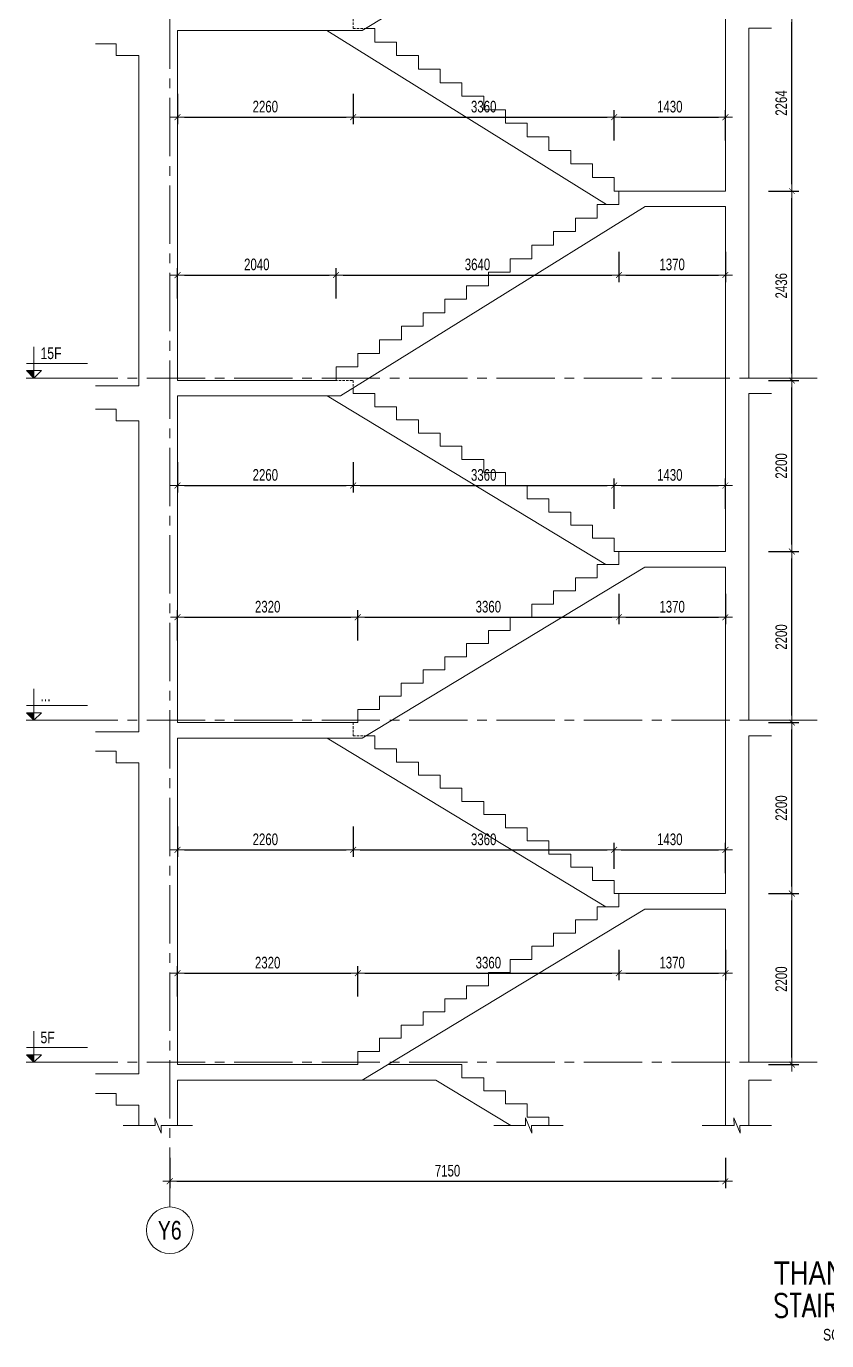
# Model space of a CAD drawing. Header units: millimetres. Extents: x -179076 to 254975, y -18667 to 296191.
# Drawn here: x 10397 to 20697, y 126624 to 143530 of the extents above; entities that cross this region are included whole.
import ezdxf
from ezdxf.enums import TextEntityAlignment as Align

# ---------------------------------------------------------------- set-up
doc = ezdxf.new("R2010")
doc.units = ezdxf.units.MM
doc.linetypes.add('CENTER2', pattern=[1.125, 0.75, -0.125, 0.125, -0.125])
doc.linetypes.add('HIDDEN2', pattern=[4.7625, 3.175, -1.5875])
doc.layers.get('Defpoints').update_dxf_attribs({"color": 151, "lineweight": 9})
for name, color, linetype, lineweight in [('NDC_S_ANNO', 7, 'Continuous', 20), ('NDC_S_AXIS', 5, 'CENTER2', 13), ('NDC_S_CONTINUOUS', 3, 'Continuous', 20), ('NDC_S_DIM', 1, 'Continuous', 15), ('NDC_S_ENG TITLE', 3, 'Continuous', 20), ('NDC_S_HIDDEN', 8, 'HIDDEN2', 13), ('NDC_S_SLAB', 2, 'Continuous', 20), ('NDC_S_SYMBOL', 1, 'Continuous', 15), ('NDC_S_TEXT SYMBOL', 7, 'Continuous', 20), ('NDC_S_VN TEXT', 7, 'Continuous', 20), ('NDC_S_VN TITLE', 6, 'Continuous', 35)]:
    doc.layers.add(name, color=color, linetype=linetype, lineweight=lineweight)
doc.styles.add('NDC_ANNO', font='', dxfattribs={"width": 0.8})
doc.styles.add('NDC_DIM', font='', dxfattribs={"width": 0.75})
doc.styles.add('NDC_EN TXT', font='romans.shx', dxfattribs={"width": 0.8})
doc.styles.add('NDC_VIE TXT', font='arial.ttf', dxfattribs={"width": 0.8})
doc.styles.get('NDC_ANNO').set_extended_font_data('Dotum')
doc.styles.get('NDC_DIM').set_extended_font_data('Dotum')
doc.dimstyles.new('NDC_dim_60', dxfattribs={"dimscale": 60, "dimtxt": 2.5, "dimasz": 1.5, "dimexe": 1.5, "dimexo": 2.5, "dimgap": 1, "dimtad": 1, "dimdec": 0, "dimzin": 0, "dimdsep": 46, "dimtxsty": 'NDC_DIM', "dimblk": 'DIMMARK', "dimcen": 0.09, "dimdle": 1.2, "dimclrd": 1, "dimclre": 1, "dimclrt": 3, "dimadec": 0, "dimazin": 0, "dimtfac": 1, "dimtdec": 0, "dimtix": 1, "dimtofl": 0, "dimtmove": 0, "dimatfit": 3, "dimfxl": 5, "dimfxlon": 1, "dimtolj": 1, "dimtzin": 0, "dimarcsym": 0})

# ---------------------------------------------------------------- blocks, each defined once
blk = doc.blocks.new('kata_block_CT')
at = {"layer": 'NDC_S_ANNO'}
blk.add_hatch(color=3, dxfattribs=at).paths.add_polyline_path([(0, 1.6), (-1.61, 1.6), (0, 0)])
at = {"layer": 'NDC_S_ANNO', "ltscale": 50}
h = blk.add_hatch(dxfattribs=at)
h.set_pattern_fill('ANSI31', color=256, scale=1.406, style=0)
h.paths.add_polyline_path([(0, 1.6), (0, 0), (1.61, 1.6)])
for p, q in [((-1.59, 3.14), (11.47, 3.14)), ((11.56, 0), (-1.64, 0))]:
    blk.add_line(p, q, dxfattribs=at)
for points in [[(0, 6.69), (0, 0)], [(0, 0), (-1.61, 1.6), (0, 1.6)], [(0, 0), (1.61, 1.6), (0, 1.6)]]:
    blk.add_lwpolyline(points, dxfattribs=at)
at = {"layer": 'NDC_S_ANNO', "color": 8, "ltscale": 50}
blk.add_lwpolyline([(0, 0), (-1.61, 1.6), (0, 1.6)], dxfattribs=at)
at = {"layer": 'NDC_S_TEXT SYMBOL', "color": 3, "style": 'NDC_ANNO', "width": 0.8}
blk.add_attdef('CT', (1.41, 4.07), '', height=2.5, dxfattribs=at)
blk = doc.blocks.new('DIMMARK')
at = {"layer": 'NDC_S_DIM', "color": 1}
blk.add_line((-1.5, 0), (1, 0), dxfattribs=at)
at = {"layer": 'NDC_S_DIM', "color": 2, "const_width": 0.1}
blk.add_lwpolyline([(-0.42, -0.42), (0.42, 0.42)], dxfattribs=at)
blk = doc.blocks.new('*D2613')
at = {"layer": 'Defpoints', "color": 0, "transparency": 16777216}
for p in [(14663, 131351), (12343, 130175), (14663, 130175)]:
    blk.add_point(p, dxfattribs=at)
at = {"layer": 'NDC_S_DIM', "color": 1, "lineweight": -2, "transparency": 16777216}
for p, q in [((12343, 131051), (12343, 131441)), ((14663, 131051), (14663, 131441)), ((12433, 131351), (14573, 131351))]:
    blk.add_line(p, q, dxfattribs=at)
at = {"layer": 'NDC_S_DIM', "color": 1, "lineweight": -2, "transparency": 16777216, "xscale": 90, "yscale": 90, "zscale": 90, "rotation": 180}
blk.add_blockref('DIMMARK', (12343, 131351), dxfattribs=at)
at = {"layer": 'NDC_S_DIM', "color": 1, "lineweight": -2, "transparency": 16777216, "xscale": 90, "yscale": 90, "zscale": 90}
blk.add_blockref('DIMMARK', (14663, 131351), dxfattribs=at)
at = {"layer": 'NDC_S_DIM', "color": 3, "transparency": 16777216, "insert": (13503, 131486), "char_height": 150, "attachment_point": 5, "style": 'NDC_DIM'}
blk.add_mtext('\\A1;2320', dxfattribs=at)
blk = doc.blocks.new('*D2614')
at = {"layer": 'Defpoints', "color": 0, "transparency": 16777216}
for p in [(18023, 132375), (18023, 131351), (14663, 130175)]:
    blk.add_point(p, dxfattribs=at)
at = {"layer": 'NDC_S_DIM', "color": 1, "lineweight": -2, "transparency": 16777216}
for p, q in [((18023, 131651), (18023, 131261)), ((14663, 131051), (14663, 131441)), ((14753, 131351), (17933, 131351))]:
    blk.add_line(p, q, dxfattribs=at)
at = {"layer": 'NDC_S_DIM', "color": 1, "lineweight": -2, "transparency": 16777216, "xscale": 90, "yscale": 90, "zscale": 90, "rotation": 180}
blk.add_blockref('DIMMARK', (14663, 131351), dxfattribs=at)
at = {"layer": 'NDC_S_DIM', "color": 1, "lineweight": -2, "transparency": 16777216, "xscale": 90, "yscale": 90, "zscale": 90}
blk.add_blockref('DIMMARK', (18023, 131351), dxfattribs=at)
at = {"layer": 'NDC_S_DIM', "color": 3, "transparency": 16777216, "insert": (16343, 131486), "char_height": 150, "attachment_point": 5, "style": 'NDC_DIM'}
blk.add_mtext('\\A1;3360', dxfattribs=at)
blk = doc.blocks.new('*D2615')
at = {"layer": 'Defpoints', "color": 0, "transparency": 16777216}
for p in [(18023, 132375), (19393, 132175), (19393, 131351)]:
    blk.add_point(p, dxfattribs=at)
at = {"layer": 'NDC_S_DIM', "color": 1, "lineweight": -2, "transparency": 16777216}
for p, q in [((18023, 131651), (18023, 131261)), ((19393, 131651), (19393, 131261)), ((18113, 131351), (19303, 131351))]:
    blk.add_line(p, q, dxfattribs=at)
at = {"layer": 'NDC_S_DIM', "color": 1, "lineweight": -2, "transparency": 16777216, "xscale": 90, "yscale": 90, "zscale": 90, "rotation": 180}
blk.add_blockref('DIMMARK', (18023, 131351), dxfattribs=at)
at = {"layer": 'NDC_S_DIM', "color": 1, "lineweight": -2, "transparency": 16777216, "xscale": 90, "yscale": 90, "zscale": 90}
blk.add_blockref('DIMMARK', (19393, 131351), dxfattribs=at)
at = {"layer": 'NDC_S_DIM', "color": 3, "transparency": 16777216, "insert": (18708, 131486), "char_height": 150, "attachment_point": 5, "style": 'NDC_DIM'}
blk.add_mtext('\\A1;1370', dxfattribs=at)
blk = doc.blocks.new('*D2616')
at = {"layer": 'Defpoints', "color": 0, "transparency": 16777216}
for p in [(14603, 134575), (12343, 134375), (14603, 132937)]:
    blk.add_point(p, dxfattribs=at)
at = {"layer": 'NDC_S_DIM', "color": 1, "lineweight": -2, "transparency": 16777216}
for p, q in [((12343, 133237), (12343, 132847)), ((14603, 133237), (14603, 132847)), ((12433, 132937), (14513, 132937))]:
    blk.add_line(p, q, dxfattribs=at)
at = {"layer": 'NDC_S_DIM', "color": 1, "lineweight": -2, "transparency": 16777216, "xscale": 90, "yscale": 90, "zscale": 90, "rotation": 180}
blk.add_blockref('DIMMARK', (12343, 132937), dxfattribs=at)
at = {"layer": 'NDC_S_DIM', "color": 1, "lineweight": -2, "transparency": 16777216, "xscale": 90, "yscale": 90, "zscale": 90}
blk.add_blockref('DIMMARK', (14603, 132937), dxfattribs=at)
at = {"layer": 'NDC_S_DIM', "color": 3, "transparency": 16777216, "insert": (13473, 133072), "char_height": 150, "attachment_point": 5, "style": 'NDC_DIM'}
blk.add_mtext('\\A1;2260', dxfattribs=at)
blk = doc.blocks.new('*D2617')
at = {"layer": 'Defpoints', "color": 0, "transparency": 16777216}
for p in [(14603, 134575), (17963, 132937), (17963, 132544)]:
    blk.add_point(p, dxfattribs=at)
at = {"layer": 'NDC_S_DIM', "color": 1, "lineweight": -2, "transparency": 16777216}
for p, q in [((14603, 133237), (14603, 132847)), ((14693, 132937), (17873, 132937)), ((17963, 132694), (17963, 133027))]:
    blk.add_line(p, q, dxfattribs=at)
at = {"layer": 'NDC_S_DIM', "color": 1, "lineweight": -2, "transparency": 16777216, "xscale": 90, "yscale": 90, "zscale": 90, "rotation": 180}
blk.add_blockref('DIMMARK', (14603, 132937), dxfattribs=at)
at = {"layer": 'NDC_S_DIM', "color": 1, "lineweight": -2, "transparency": 16777216, "xscale": 90, "yscale": 90, "zscale": 90}
blk.add_blockref('DIMMARK', (17963, 132937), dxfattribs=at)
at = {"layer": 'NDC_S_DIM', "color": 3, "transparency": 16777216, "insert": (16283, 133072), "char_height": 150, "attachment_point": 5, "style": 'NDC_DIM'}
blk.add_mtext('\\A1;3360', dxfattribs=at)
blk = doc.blocks.new('*D2618')
at = {"layer": 'Defpoints', "color": 0, "transparency": 16777216}
for p in [(19393, 132937), (17963, 132544), (19393, 132375)]:
    blk.add_point(p, dxfattribs=at)
at = {"layer": 'NDC_S_DIM', "color": 1, "lineweight": -2, "transparency": 16777216}
for p, q in [((17963, 132694), (17963, 133027)), ((18053, 132937), (19303, 132937)), ((19393, 132637), (19393, 133027))]:
    blk.add_line(p, q, dxfattribs=at)
at = {"layer": 'NDC_S_DIM', "color": 1, "lineweight": -2, "transparency": 16777216, "xscale": 90, "yscale": 90, "zscale": 90, "rotation": 180}
blk.add_blockref('DIMMARK', (17963, 132937), dxfattribs=at)
at = {"layer": 'NDC_S_DIM', "color": 1, "lineweight": -2, "transparency": 16777216, "xscale": 90, "yscale": 90, "zscale": 90}
blk.add_blockref('DIMMARK', (19393, 132937), dxfattribs=at)
at = {"layer": 'NDC_S_DIM', "color": 3, "transparency": 16777216, "insert": (18678, 133072), "char_height": 150, "attachment_point": 5, "style": 'NDC_DIM'}
blk.add_mtext('\\A1;1430', dxfattribs=at)
blk = doc.blocks.new('*D2619')
at = {"layer": 'Defpoints', "color": 0, "transparency": 16777216}
for p in [(14663, 135929), (12343, 134575), (14663, 134575)]:
    blk.add_point(p, dxfattribs=at)
at = {"layer": 'NDC_S_DIM', "color": 1, "lineweight": -2, "transparency": 16777216}
for p, q in [((12343, 135629), (12343, 136019)), ((12433, 135929), (14573, 135929)), ((14663, 135629), (14663, 136019))]:
    blk.add_line(p, q, dxfattribs=at)
at = {"layer": 'NDC_S_DIM', "color": 1, "lineweight": -2, "transparency": 16777216, "xscale": 90, "yscale": 90, "zscale": 90, "rotation": 180}
blk.add_blockref('DIMMARK', (12343, 135929), dxfattribs=at)
at = {"layer": 'NDC_S_DIM', "color": 1, "lineweight": -2, "transparency": 16777216, "xscale": 90, "yscale": 90, "zscale": 90}
blk.add_blockref('DIMMARK', (14663, 135929), dxfattribs=at)
at = {"layer": 'NDC_S_DIM', "color": 3, "transparency": 16777216, "insert": (13503, 136064), "char_height": 150, "attachment_point": 5, "style": 'NDC_DIM'}
blk.add_mtext('\\A1;2320', dxfattribs=at)
blk = doc.blocks.new('*D2602')
at = {"layer": 'Defpoints', "color": 0, "transparency": 16777216}
for p in [(18023, 136775), (18023, 135929), (14663, 134575)]:
    blk.add_point(p, dxfattribs=at)
at = {"layer": 'NDC_S_DIM', "color": 1, "lineweight": -2, "transparency": 16777216}
for p, q in [((18023, 136229), (18023, 135839)), ((14663, 135629), (14663, 136019)), ((14753, 135929), (17933, 135929))]:
    blk.add_line(p, q, dxfattribs=at)
at = {"layer": 'NDC_S_DIM', "color": 1, "lineweight": -2, "transparency": 16777216, "xscale": 90, "yscale": 90, "zscale": 90, "rotation": 180}
blk.add_blockref('DIMMARK', (14663, 135929), dxfattribs=at)
at = {"layer": 'NDC_S_DIM', "color": 1, "lineweight": -2, "transparency": 16777216, "xscale": 90, "yscale": 90, "zscale": 90}
blk.add_blockref('DIMMARK', (18023, 135929), dxfattribs=at)
at = {"layer": 'NDC_S_DIM', "color": 3, "transparency": 16777216, "insert": (16343, 136064), "char_height": 150, "attachment_point": 5, "style": 'NDC_DIM'}
blk.add_mtext('\\A1;3360', dxfattribs=at)
blk = doc.blocks.new('*D2603')
at = {"layer": 'Defpoints', "color": 0, "transparency": 16777216}
for p in [(18023, 136775), (19393, 136575), (19393, 135929)]:
    blk.add_point(p, dxfattribs=at)
at = {"layer": 'NDC_S_DIM', "color": 1, "lineweight": -2, "transparency": 16777216}
for p, q in [((18023, 136229), (18023, 135839)), ((19393, 136229), (19393, 135839)), ((18113, 135929), (19303, 135929))]:
    blk.add_line(p, q, dxfattribs=at)
at = {"layer": 'NDC_S_DIM', "color": 1, "lineweight": -2, "transparency": 16777216, "xscale": 90, "yscale": 90, "zscale": 90, "rotation": 180}
blk.add_blockref('DIMMARK', (18023, 135929), dxfattribs=at)
at = {"layer": 'NDC_S_DIM', "color": 1, "lineweight": -2, "transparency": 16777216, "xscale": 90, "yscale": 90, "zscale": 90}
blk.add_blockref('DIMMARK', (19393, 135929), dxfattribs=at)
at = {"layer": 'NDC_S_DIM', "color": 3, "transparency": 16777216, "insert": (18708, 136064), "char_height": 150, "attachment_point": 5, "style": 'NDC_DIM'}
blk.add_mtext('\\A1;1370', dxfattribs=at)
blk = doc.blocks.new('*D2604')
at = {"layer": 'Defpoints', "color": 0, "transparency": 16777216}
for p in [(14603, 138975), (12343, 138775), (14603, 137624)]:
    blk.add_point(p, dxfattribs=at)
at = {"layer": 'NDC_S_DIM', "color": 1, "lineweight": -2, "transparency": 16777216}
for p, q in [((12343, 137924), (12343, 137534)), ((14603, 137924), (14603, 137534)), ((12433, 137624), (14513, 137624))]:
    blk.add_line(p, q, dxfattribs=at)
at = {"layer": 'NDC_S_DIM', "color": 1, "lineweight": -2, "transparency": 16777216, "xscale": 90, "yscale": 90, "zscale": 90, "rotation": 180}
blk.add_blockref('DIMMARK', (12343, 137624), dxfattribs=at)
at = {"layer": 'NDC_S_DIM', "color": 1, "lineweight": -2, "transparency": 16777216, "xscale": 90, "yscale": 90, "zscale": 90}
blk.add_blockref('DIMMARK', (14603, 137624), dxfattribs=at)
at = {"layer": 'NDC_S_DIM', "color": 3, "transparency": 16777216, "insert": (13473, 137759), "char_height": 150, "attachment_point": 5, "style": 'NDC_DIM'}
blk.add_mtext('\\A1;2260', dxfattribs=at)
blk = doc.blocks.new('*D2605')
at = {"layer": 'Defpoints', "color": 0, "transparency": 16777216}
for p in [(14603, 138975), (17963, 137624), (17963, 136944)]:
    blk.add_point(p, dxfattribs=at)
at = {"layer": 'NDC_S_DIM', "color": 1, "lineweight": -2, "transparency": 16777216}
for p, q in [((14603, 137924), (14603, 137534)), ((14693, 137624), (17873, 137624)), ((17963, 137324), (17963, 137714))]:
    blk.add_line(p, q, dxfattribs=at)
at = {"layer": 'NDC_S_DIM', "color": 1, "lineweight": -2, "transparency": 16777216, "xscale": 90, "yscale": 90, "zscale": 90, "rotation": 180}
blk.add_blockref('DIMMARK', (14603, 137624), dxfattribs=at)
at = {"layer": 'NDC_S_DIM', "color": 1, "lineweight": -2, "transparency": 16777216, "xscale": 90, "yscale": 90, "zscale": 90}
blk.add_blockref('DIMMARK', (17963, 137624), dxfattribs=at)
at = {"layer": 'NDC_S_DIM', "color": 3, "transparency": 16777216, "insert": (16283, 137759), "char_height": 150, "attachment_point": 5, "style": 'NDC_DIM'}
blk.add_mtext('\\A1;3360', dxfattribs=at)
blk = doc.blocks.new('*D2606')
at = {"layer": 'Defpoints', "color": 0, "transparency": 16777216}
for p in [(19393, 137624), (17963, 136944), (19393, 136775)]:
    blk.add_point(p, dxfattribs=at)
at = {"layer": 'NDC_S_DIM', "color": 1, "lineweight": -2, "transparency": 16777216}
for p, q in [((17963, 137324), (17963, 137714)), ((18053, 137624), (19303, 137624)), ((19393, 137324), (19393, 137714))]:
    blk.add_line(p, q, dxfattribs=at)
at = {"layer": 'NDC_S_DIM', "color": 1, "lineweight": -2, "transparency": 16777216, "xscale": 90, "yscale": 90, "zscale": 90, "rotation": 180}
blk.add_blockref('DIMMARK', (17963, 137624), dxfattribs=at)
at = {"layer": 'NDC_S_DIM', "color": 1, "lineweight": -2, "transparency": 16777216, "xscale": 90, "yscale": 90, "zscale": 90}
blk.add_blockref('DIMMARK', (19393, 137624), dxfattribs=at)
at = {"layer": 'NDC_S_DIM', "color": 3, "transparency": 16777216, "insert": (18678, 137759), "char_height": 150, "attachment_point": 5, "style": 'NDC_DIM'}
blk.add_mtext('\\A1;1430', dxfattribs=at)
blk = doc.blocks.new('*D2607')
at = {"layer": 'Defpoints', "color": 0, "transparency": 16777216}
for p in [(14383, 140331), (12343, 138975), (14383, 139005)]:
    blk.add_point(p, dxfattribs=at)
at = {"layer": 'NDC_S_DIM', "color": 1, "lineweight": -2, "transparency": 16777216}
for p, q in [((12343, 140031), (12343, 140421)), ((12433, 140331), (14293, 140331)), ((14383, 140031), (14383, 140421))]:
    blk.add_line(p, q, dxfattribs=at)
at = {"layer": 'NDC_S_DIM', "color": 1, "lineweight": -2, "transparency": 16777216, "xscale": 90, "yscale": 90, "zscale": 90, "rotation": 180}
blk.add_blockref('DIMMARK', (12343, 140331), dxfattribs=at)
at = {"layer": 'NDC_S_DIM', "color": 1, "lineweight": -2, "transparency": 16777216, "xscale": 90, "yscale": 90, "zscale": 90}
blk.add_blockref('DIMMARK', (14383, 140331), dxfattribs=at)
at = {"layer": 'NDC_S_DIM', "color": 3, "transparency": 16777216, "insert": (13363, 140466), "char_height": 150, "attachment_point": 5, "style": 'NDC_DIM'}
blk.add_mtext('\\A1;2040', dxfattribs=at)
blk = doc.blocks.new('*D2608')
at = {"layer": 'Defpoints', "color": 0, "transparency": 16777216}
for p in [(18023, 141324), (18023, 140331), (14383, 139005)]:
    blk.add_point(p, dxfattribs=at)
at = {"layer": 'NDC_S_DIM', "color": 1, "lineweight": -2, "transparency": 16777216}
for p, q in [((18023, 140631), (18023, 140241)), ((14383, 140031), (14383, 140421)), ((14473, 140331), (17933, 140331))]:
    blk.add_line(p, q, dxfattribs=at)
at = {"layer": 'NDC_S_DIM', "color": 1, "lineweight": -2, "transparency": 16777216, "xscale": 90, "yscale": 90, "zscale": 90, "rotation": 180}
blk.add_blockref('DIMMARK', (14383, 140331), dxfattribs=at)
at = {"layer": 'NDC_S_DIM', "color": 1, "lineweight": -2, "transparency": 16777216, "xscale": 90, "yscale": 90, "zscale": 90}
blk.add_blockref('DIMMARK', (18023, 140331), dxfattribs=at)
at = {"layer": 'NDC_S_DIM', "color": 3, "transparency": 16777216, "insert": (16203, 140466), "char_height": 150, "attachment_point": 5, "style": 'NDC_DIM'}
blk.add_mtext('\\A1;3640', dxfattribs=at)
blk = doc.blocks.new('*D2609')
at = {"layer": 'Defpoints', "color": 0, "transparency": 16777216}
for p in [(18023, 141324), (19393, 141211), (19393, 140331)]:
    blk.add_point(p, dxfattribs=at)
at = {"layer": 'NDC_S_DIM', "color": 1, "lineweight": -2, "transparency": 16777216}
for p, q in [((18023, 140631), (18023, 140241)), ((19393, 140631), (19393, 140241)), ((18113, 140331), (19303, 140331))]:
    blk.add_line(p, q, dxfattribs=at)
at = {"layer": 'NDC_S_DIM', "color": 1, "lineweight": -2, "transparency": 16777216, "xscale": 90, "yscale": 90, "zscale": 90, "rotation": 180}
blk.add_blockref('DIMMARK', (18023, 140331), dxfattribs=at)
at = {"layer": 'NDC_S_DIM', "color": 1, "lineweight": -2, "transparency": 16777216, "xscale": 90, "yscale": 90, "zscale": 90}
blk.add_blockref('DIMMARK', (19393, 140331), dxfattribs=at)
at = {"layer": 'NDC_S_DIM', "color": 3, "transparency": 16777216, "insert": (18708, 140466), "char_height": 150, "attachment_point": 5, "style": 'NDC_DIM'}
blk.add_mtext('\\A1;1370', dxfattribs=at)
blk = doc.blocks.new('*D2610')
at = {"layer": 'Defpoints', "color": 0, "transparency": 16777216}
for p in [(14603, 143675), (12343, 143475), (14603, 142361)]:
    blk.add_point(p, dxfattribs=at)
at = {"layer": 'NDC_S_DIM', "color": 1, "lineweight": -2, "transparency": 16777216}
for p, q in [((12343, 142661), (12343, 142271)), ((14603, 142661), (14603, 142271)), ((12433, 142361), (14513, 142361))]:
    blk.add_line(p, q, dxfattribs=at)
at = {"layer": 'NDC_S_DIM', "color": 1, "lineweight": -2, "transparency": 16777216, "xscale": 90, "yscale": 90, "zscale": 90, "rotation": 180}
blk.add_blockref('DIMMARK', (12343, 142361), dxfattribs=at)
at = {"layer": 'NDC_S_DIM', "color": 1, "lineweight": -2, "transparency": 16777216, "xscale": 90, "yscale": 90, "zscale": 90}
blk.add_blockref('DIMMARK', (14603, 142361), dxfattribs=at)
at = {"layer": 'NDC_S_DIM', "color": 3, "transparency": 16777216, "insert": (13473, 142496), "char_height": 150, "attachment_point": 5, "style": 'NDC_DIM'}
blk.add_mtext('\\A1;2260', dxfattribs=at)
blk = doc.blocks.new('*D2611')
at = {"layer": 'Defpoints', "color": 0, "transparency": 16777216}
for p in [(14603, 143675), (17963, 142361), (17963, 141585)]:
    blk.add_point(p, dxfattribs=at)
at = {"layer": 'NDC_S_DIM', "color": 1, "lineweight": -2, "transparency": 16777216}
for p, q in [((14603, 142661), (14603, 142271)), ((14693, 142361), (17873, 142361)), ((17963, 142061), (17963, 142451))]:
    blk.add_line(p, q, dxfattribs=at)
at = {"layer": 'NDC_S_DIM', "color": 1, "lineweight": -2, "transparency": 16777216, "xscale": 90, "yscale": 90, "zscale": 90, "rotation": 180}
blk.add_blockref('DIMMARK', (14603, 142361), dxfattribs=at)
at = {"layer": 'NDC_S_DIM', "color": 1, "lineweight": -2, "transparency": 16777216, "xscale": 90, "yscale": 90, "zscale": 90}
blk.add_blockref('DIMMARK', (17963, 142361), dxfattribs=at)
at = {"layer": 'NDC_S_DIM', "color": 3, "transparency": 16777216, "insert": (16283, 142496), "char_height": 150, "attachment_point": 5, "style": 'NDC_DIM'}
blk.add_mtext('\\A1;3360', dxfattribs=at)
blk = doc.blocks.new('*D2612')
at = {"layer": 'Defpoints', "color": 0, "transparency": 16777216}
for p in [(19393, 142361), (17963, 141585), (19393, 141411)]:
    blk.add_point(p, dxfattribs=at)
at = {"layer": 'NDC_S_DIM', "color": 1, "lineweight": -2, "transparency": 16777216}
for p, q in [((17963, 142061), (17963, 142451)), ((18053, 142361), (19303, 142361)), ((19393, 142061), (19393, 142451))]:
    blk.add_line(p, q, dxfattribs=at)
at = {"layer": 'NDC_S_DIM', "color": 1, "lineweight": -2, "transparency": 16777216, "xscale": 90, "yscale": 90, "zscale": 90, "rotation": 180}
blk.add_blockref('DIMMARK', (17963, 142361), dxfattribs=at)
at = {"layer": 'NDC_S_DIM', "color": 1, "lineweight": -2, "transparency": 16777216, "xscale": 90, "yscale": 90, "zscale": 90}
blk.add_blockref('DIMMARK', (19393, 142361), dxfattribs=at)
at = {"layer": 'NDC_S_DIM', "color": 3, "transparency": 16777216, "insert": (18678, 142496), "char_height": 150, "attachment_point": 5, "style": 'NDC_DIM'}
blk.add_mtext('\\A1;1430', dxfattribs=at)
blk = doc.blocks.new('*D2601')
at = {"layer": 'Defpoints', "color": 0, "transparency": 16777216}
for p in [(12243, 129392), (19393, 129392), (19393, 128675)]:
    blk.add_point(p, dxfattribs=at)
at = {"layer": 'NDC_S_DIM', "color": 1, "lineweight": -2, "transparency": 16777216}
for p, q in [((12243, 128975), (12243, 128585)), ((19393, 128975), (19393, 128585)), ((12333, 128675), (19303, 128675))]:
    blk.add_line(p, q, dxfattribs=at)
at = {"layer": 'NDC_S_DIM', "color": 1, "lineweight": -2, "transparency": 16777216, "xscale": 90, "yscale": 90, "zscale": 90, "rotation": 180}
blk.add_blockref('DIMMARK', (12243, 128675), dxfattribs=at)
at = {"layer": 'NDC_S_DIM', "color": 1, "lineweight": -2, "transparency": 16777216, "xscale": 90, "yscale": 90, "zscale": 90}
blk.add_blockref('DIMMARK', (19393, 128675), dxfattribs=at)
at = {"layer": 'NDC_S_DIM', "color": 3, "transparency": 16777216, "insert": (15818, 128810), "char_height": 150, "attachment_point": 5, "style": 'NDC_DIM'}
blk.add_mtext('\\A1;7150', dxfattribs=at)
blk = doc.blocks.new('*U187')
at = {"layer": 'NDC_S_SYMBOL'}
blk.add_line((0, 5), (0, 9), dxfattribs=at)
blk.add_circle((0, 0), 5, dxfattribs=at)
at = {"layer": 'NDC_S_TEXT SYMBOL', "color": 7, "style": 'NDC_ANNO', "width": 0.8}
blk.add_attdef('GRID', text='', height=4, dxfattribs=at).set_placement((0, 0), align=Align.MIDDLE)
blk = doc.blocks.new('Drawing name_symbol')
at = {"layer": 'NDC_S_ENG TITLE', "style": 'NDC_EN TXT', "width": 0.8}
blk.add_attdef('SECTDET1', text='', height=5, dxfattribs=at).set_placement((0, 1.01), align=Align.CENTER)
at = {"layer": 'NDC_S_TEXT SYMBOL', "lineweight": 25, "style": 'NDC_ANNO', "width": 0.8}
blk.add_attdef('SSCALE', text='', height=2.5, dxfattribs=at).set_placement((0, -4), align=Align.CENTER)
at = {"layer": 'NDC_S_VN TITLE', "style": 'NDC_VIE TXT', "width": 0.8}
blk.add_attdef('SECTDET2', text='', height=5, dxfattribs=at).set_placement((0, 7.97), align=Align.CENTER)
blk = doc.blocks.new('*D2992')
at = {"layer": 'Defpoints', "color": 0, "transparency": 16777216}
for p in [(17963, 132375), (20249, 132375), (14663, 130175)]:
    blk.add_point(p, dxfattribs=at)
at = {"layer": 'NDC_S_DIM', "color": 1, "lineweight": -2, "transparency": 16777216}
for p, q in [((19949, 132375), (20339, 132375)), ((20249, 130265), (20249, 132285)), ((19949, 130175), (20339, 130175))]:
    blk.add_line(p, q, dxfattribs=at)
at = {"layer": 'NDC_S_DIM', "color": 1, "lineweight": -2, "transparency": 16777216, "xscale": 90, "yscale": 90, "zscale": 90}
for p, rotation in [((20249, 132375), 90), ((20249, 130175), 270)]:
    blk.add_blockref('DIMMARK', p, dxfattribs=dict(at, rotation=rotation))
at = {"layer": 'NDC_S_DIM', "color": 3, "transparency": 16777216, "insert": (20113, 131275), "char_height": 150, "attachment_point": 5, "rotation": 90, "style": 'NDC_DIM'}
blk.add_mtext('\\A1;2200', dxfattribs=at)
blk = doc.blocks.new('*D2993')
at = {"layer": 'Defpoints', "color": 0, "transparency": 16777216}
for p in [(14663, 134575), (20249, 134575), (17963, 132375)]:
    blk.add_point(p, dxfattribs=at)
at = {"layer": 'NDC_S_DIM', "color": 1, "lineweight": -2, "transparency": 16777216}
for p, q in [((19949, 134575), (20339, 134575)), ((20249, 132465), (20249, 134485)), ((19949, 132375), (20339, 132375))]:
    blk.add_line(p, q, dxfattribs=at)
at = {"layer": 'NDC_S_DIM', "color": 1, "lineweight": -2, "transparency": 16777216, "xscale": 90, "yscale": 90, "zscale": 90}
for p, rotation in [((20249, 134575), 90), ((20249, 132375), 270)]:
    blk.add_blockref('DIMMARK', p, dxfattribs=dict(at, rotation=rotation))
at = {"layer": 'NDC_S_DIM', "color": 3, "transparency": 16777216, "insert": (20113, 133475), "char_height": 150, "attachment_point": 5, "rotation": 90, "style": 'NDC_DIM'}
blk.add_mtext('\\A1;2200', dxfattribs=at)
blk = doc.blocks.new('*D2994')
at = {"layer": 'Defpoints', "color": 0, "transparency": 16777216}
for p in [(17963, 136775), (20249, 136775), (14663, 134575)]:
    blk.add_point(p, dxfattribs=at)
at = {"layer": 'NDC_S_DIM', "color": 1, "lineweight": -2, "transparency": 16777216}
for p, q in [((19949, 136775), (20339, 136775)), ((20249, 134665), (20249, 136685)), ((19949, 134575), (20339, 134575))]:
    blk.add_line(p, q, dxfattribs=at)
at = {"layer": 'NDC_S_DIM', "color": 1, "lineweight": -2, "transparency": 16777216, "xscale": 90, "yscale": 90, "zscale": 90}
for p, rotation in [((20249, 136775), 90), ((20249, 134575), 270)]:
    blk.add_blockref('DIMMARK', p, dxfattribs=dict(at, rotation=rotation))
at = {"layer": 'NDC_S_DIM', "color": 3, "transparency": 16777216, "insert": (20113, 135675), "char_height": 150, "attachment_point": 5, "rotation": 90, "style": 'NDC_DIM'}
blk.add_mtext('\\A1;2200', dxfattribs=at)
blk = doc.blocks.new('*D2995')
at = {"layer": 'Defpoints', "color": 0, "transparency": 16777216}
for p in [(14383, 138975), (20249, 138975), (17963, 136775)]:
    blk.add_point(p, dxfattribs=at)
at = {"layer": 'NDC_S_DIM', "color": 1, "lineweight": -2, "transparency": 16777216}
for p, q in [((19949, 138975), (20339, 138975)), ((20249, 136865), (20249, 138885)), ((19949, 136775), (20339, 136775))]:
    blk.add_line(p, q, dxfattribs=at)
at = {"layer": 'NDC_S_DIM', "color": 1, "lineweight": -2, "transparency": 16777216, "xscale": 90, "yscale": 90, "zscale": 90}
for p, rotation in [((20249, 138975), 90), ((20249, 136775), 270)]:
    blk.add_blockref('DIMMARK', p, dxfattribs=dict(at, rotation=rotation))
at = {"layer": 'NDC_S_DIM', "color": 3, "transparency": 16777216, "insert": (20113, 137875), "char_height": 150, "attachment_point": 5, "rotation": 90, "style": 'NDC_DIM'}
blk.add_mtext('\\A1;2200', dxfattribs=at)
blk = doc.blocks.new('*D2996')
at = {"layer": 'Defpoints', "color": 0, "transparency": 16777216}
for p in [(17963, 141411), (20249, 141411), (14383, 138975)]:
    blk.add_point(p, dxfattribs=at)
at = {"layer": 'NDC_S_DIM', "color": 1, "lineweight": -2, "transparency": 16777216}
for p, q in [((19949, 141411), (20339, 141411)), ((20249, 139065), (20249, 141321)), ((19949, 138975), (20339, 138975))]:
    blk.add_line(p, q, dxfattribs=at)
at = {"layer": 'NDC_S_DIM', "color": 1, "lineweight": -2, "transparency": 16777216, "xscale": 90, "yscale": 90, "zscale": 90}
for p, rotation in [((20249, 141411), 90), ((20249, 138975), 270)]:
    blk.add_blockref('DIMMARK', p, dxfattribs=dict(at, rotation=rotation))
at = {"layer": 'NDC_S_DIM', "color": 3, "transparency": 16777216, "insert": (20113, 140193), "char_height": 150, "attachment_point": 5, "rotation": 90, "style": 'NDC_DIM'}
blk.add_mtext('\\A1;2436', dxfattribs=at)
blk = doc.blocks.new('*D2997')
at = {"layer": 'Defpoints', "color": 0, "transparency": 16777216}
for p in [(14663, 143675), (20249, 143675), (17963, 141411)]:
    blk.add_point(p, dxfattribs=at)
at = {"layer": 'NDC_S_DIM', "color": 1, "lineweight": -2, "transparency": 16777216}
for p, q in [((19949, 143675), (20339, 143675)), ((20249, 141501), (20249, 143585)), ((19949, 141411), (20339, 141411))]:
    blk.add_line(p, q, dxfattribs=at)
at = {"layer": 'NDC_S_DIM', "color": 1, "lineweight": -2, "transparency": 16777216, "xscale": 90, "yscale": 90, "zscale": 90}
for p, rotation in [((20249, 143675), 90), ((20249, 141411), 270)]:
    blk.add_blockref('DIMMARK', p, dxfattribs=dict(at, rotation=rotation))
at = {"layer": 'NDC_S_DIM', "color": 3, "transparency": 16777216, "insert": (20113, 142543), "char_height": 150, "attachment_point": 5, "rotation": 90, "style": 'NDC_DIM'}
blk.add_mtext('\\A1;2264', dxfattribs=at)

msp = doc.modelspace()

# ---------------------------------------------------------------- linework, layer by layer
at = {"layer": 'NDC_S_AXIS', "ltscale": 1000}
msp.add_line((12243.1, 128357.9), (12243.1, 149273.6), dxfattribs=at)
for points in [[(20573.5, 139005.1), (10396.7, 139005.1)], [(20573.5, 134605.1), (10396.7, 134605.1)], [(20573.5, 130205.1), (10396.7, 130205.1)]]:
    msp.add_lwpolyline(points, dxfattribs=at)
at = {"layer": 'NDC_S_CONTINUOUS'}
for p, q in [((17864.4, 141237.1), (14265.9, 143475.1)), ((17856.4, 136605.9), (14267.3, 138775.1)), ((17856.4, 132205.9), (14267.3, 134375.1)), ((14718.8, 129975.1), (15667.5, 129975.1)), ((15667.5, 129975.1), (16634.2, 129392.5))]:
    msp.add_line(p, q, dxfattribs=at)
for points in [[(18023.3, 141411.1), (17963.3, 141411.1), (17963.3, 141585.2), (17683.3, 141585.2), (17683.3, 141759.4), (17403.3, 141759.4), (17403.3, 141933.5), (17123.3, 141933.5), (17123.3, 142107.7), (16843.2, 142107.7), (16843.2, 142281.9), (16563.2, 142281.9), (16563.2, 142456), (16283.2, 142456), (16283.2, 142630.2), (16003.2, 142630.2), (16003.2, 142804.3), (15723.2, 142804.3), (15723.2, 142978.5), (15443.1, 142978.5), (15443.1, 143152.6), (15163.1, 143152.6), (15163.1, 143326.8), (14883.1, 143326.8), (14883.1, 143500.9), (14761.6, 143500.9)], [(18023.1, 136775.1), (17963.1, 136775.1), (17963.1, 136944.3), (17683.1, 136944.3), (17683.1, 137113.5), (17403.1, 137113.5), (17403.1, 137282.8), (17123.1, 137282.8), (17123.1, 137452), (16843.1, 137452), (16843.1, 137621.2), (16563.1, 137621.2), (16563.1, 137790.5), (16283.1, 137790.5), (16283.1, 137959.7), (16003.1, 137959.7), (16003.1, 138128.9), (15723.1, 138128.9), (15723.1, 138298.2), (15443.1, 138298.2), (15443.1, 138467.4), (15163.1, 138467.4), (15163.1, 138636.6), (14883.1, 138636.6), (14883.1, 138805.9), (14603.1, 138805.9), (14603.1, 138876.2)], [(18023.1, 132375.1), (17963.1, 132375.1), (17963.1, 132544.3), (17683.1, 132544.3), (17683.1, 132713.5), (17403.1, 132713.5), (17403.1, 132882.8), (17123.1, 132882.8), (17123.1, 133052), (16843.1, 133052), (16843.1, 133221.2), (16563.1, 133221.2), (16563.1, 133390.5), (16283.1, 133390.5), (16283.1, 133559.7), (16003.1, 133559.7), (16003.1, 133728.9), (15723.1, 133728.9), (15723.1, 133898.2), (15443.1, 133898.2), (15443.1, 134067.4), (15163.1, 134067.4), (15163.1, 134236.6), (14883.1, 134236.6), (14883.1, 134405.9), (14769.7, 134405.9)], [(15049.7, 130175.1), (16003.1, 130175.1), (16003.1, 130006.3), (16283.1, 130006.3), (16283.1, 129837.6), (16563.1, 129837.6), (16563.1, 129668.8), (16843.1, 129668.8), (16843.1, 129500.1), (17123.1, 129500.1), (17123.1, 129392.5)]]:
    msp.add_lwpolyline(points, dxfattribs=at)
at = {"layer": 'NDC_S_HIDDEN', "ltscale": 10}
for points in [[(14323.1, 143675.1), (14603.1, 143675.1), (14603.1, 143500.9), (14761.6, 143500.9)], [(14323.1, 138975.1), (14603.1, 138975.1), (14603.1, 138876.2)], [(14323.1, 134575.1), (14603.1, 134575.1), (14603.1, 134405.9), (14769.7, 134405.9)]]:
    msp.add_lwpolyline(points, dxfattribs=at)
at = {"layer": 'NDC_S_SLAB'}
for p, q in [((18358.8, 145675.1), (14718.8, 143475.1)), ((14718.8, 143475.1), (12342.9, 143475.1)), ((12343.3, 143475.1), (12343.3, 138975.1)), ((19984.7, 143505.1), (19693.3, 143505.1)), ((19693.3, 143505.1), (19693.3, 139005.1)), ((11286.6, 143305.1), (11551.8, 143305.1)), ((11551.8, 143305.1), (11551.8, 143155.1)), ((19693.1, 143205.1), (19693.1, 139005.1)), ((19693.1, 143205.1), (19693.1, 139005.1)), ((11551.8, 143155.1), (11843.3, 143155.1)), ((11843.3, 143155.1), (11843.3, 138905.1)), ((19393.1, 139005.1), (19393.1, 136775.1)), ((11286.6, 138905.1), (11843.3, 138905.1)), ((19984.7, 138805.1), (19693.1, 138805.1)), ((19693.1, 138805.1), (19693.1, 134605.1)), ((19984.7, 138805.1), (19693.3, 138805.1)), ((12343.1, 138775.1), (12343.1, 134575.1)), ((11286.6, 138605.1), (11551.6, 138605.1)), ((11551.6, 138605.1), (11551.6, 138455.1)), ((11551.6, 138455.1), (11843.1, 138455.1)), ((11843.1, 138455.1), (11843.1, 134455.1)), ((18358.8, 136575.1), (14718.8, 134375.1)), ((18358.8, 136575.1), (19393.1, 136575.1)), ((19393.1, 136575.1), (19393.1, 134605.1)), ((19393.1, 134605.1), (19393.1, 132375.1)), ((11286.6, 134455.1), (11843.1, 134455.1)), ((19984.7, 134405.1), (19693.1, 134405.1)), ((19693.1, 134405.1), (19693.1, 130205.1)), ((14718.8, 134375.1), (12342.9, 134375.1)), ((12343.1, 134375.1), (12343.1, 130175.1)), ((11286.6, 134205.1), (11551.6, 134205.1)), ((11551.6, 134205.1), (11551.6, 134055.1)), ((11551.6, 134055.1), (11843.1, 134055.1)), ((11843.1, 134055.1), (11843.1, 130055.1)), ((18358.8, 132175.1), (14718.8, 129975.1)), ((18358.8, 132175.1), (19393.1, 132175.1)), ((19393.1, 132175.1), (19393.1, 129392.5)), ((11286.6, 130055.1), (11843.1, 130055.1)), ((14718.8, 129975.1), (12342.9, 129975.1)), ((12343.1, 129975.1), (12343.1, 129392.5)), ((19984.7, 129975.1), (19693.1, 129975.1)), ((19693.1, 129975.1), (19693.1, 129392.5)), ((11286.6, 129805.1), (11551.6, 129805.1)), ((11551.6, 129805.1), (11551.6, 129655.1)), ((11551.6, 129655.1), (11843.1, 129655.1)), ((11843.1, 129655.1), (11843.1, 129392.5))]:
    msp.add_line(p, q, dxfattribs=at)
for points in [[(12343.3, 138975.1), (14383.3, 138975.1), (14383.3, 139149.1), (14663.3, 139149.1), (14663.3, 139323.1), (14943.3, 139323.1), (14943.3, 139497.1), (15223.3, 139497.1), (15223.3, 139671.1), (15503.3, 139671.1), (15503.3, 139845.1), (15783.3, 139845.1), (15783.3, 140019.1), (16063.3, 140019.1), (16063.3, 140193.1), (16343.3, 140193.1), (16343.3, 140367.1), (16623.3, 140367.1), (16623.3, 140541.1), (16903.3, 140541.1), (16903.3, 140715.1), (17183.3, 140715.1), (17183.3, 140889.1), (17463.3, 140889.1), (17463.3, 141063.1), (17743.3, 141063.1), (17743.3, 141237.1), (18023.3, 141237.1), (18023.3, 141411.1), (19393.3, 141411.1), (19393.3, 143705.1)], [(12343.1, 138775.1), (14440.4, 138775.1), (18360.4, 141211.1), (19393.3, 141211.1), (19393.3, 139005.1)], [(19984.7, 139005.1), (19693.1, 139005.1)], [(19984.7, 139005.1), (19693.3, 139005.1)], [(12343.1, 134575.1), (14663.1, 134575.1), (14663.1, 134744.3), (14943.1, 134744.3), (14943.1, 134913.5), (15223.1, 134913.5), (15223.1, 135082.8), (15503.1, 135082.8), (15503.1, 135252), (15783.1, 135252), (15783.1, 135421.2), (16063.1, 135421.2), (16063.1, 135590.5), (16343.1, 135590.5), (16343.1, 135759.7), (16623.1, 135759.7), (16623.1, 135928.9), (16903.1, 135928.9), (16903.1, 136098.2), (17183.1, 136098.2), (17183.1, 136267.4), (17463.1, 136267.4), (17463.1, 136436.6), (17743.1, 136436.6), (17743.1, 136605.9), (18023.1, 136605.9), (18023.1, 136775.1), (19393.1, 136775.1)], [(19984.7, 134605.1), (19693.1, 134605.1)], [(12343.1, 130175.1), (14663.1, 130175.1), (14663.1, 130344.3), (14943.1, 130344.3), (14943.1, 130513.5), (15223.1, 130513.5), (15223.1, 130682.8), (15503.1, 130682.8), (15503.1, 130852), (15783.1, 130852), (15783.1, 131021.2), (16063.1, 131021.2), (16063.1, 131190.5), (16343.1, 131190.5), (16343.1, 131359.7), (16623.1, 131359.7), (16623.1, 131528.9), (16903.1, 131528.9), (16903.1, 131698.2), (17183.1, 131698.2), (17183.1, 131867.4), (17463.1, 131867.4), (17463.1, 132036.6), (17743.1, 132036.6), (17743.1, 132205.9), (18023.1, 132205.9), (18023.1, 132375.1), (19393.1, 132375.1)], [(19984.7, 130205.1), (19693.1, 130205.1)]]:
    msp.add_lwpolyline(points, dxfattribs=at)
at = {"layer": 'NDC_S_SYMBOL'}
for points in [[(11645.6, 129392.5), (12055.3, 129392.5), (12053.1, 129492.5), (12133.1, 129292.5), (12130.9, 129392.5), (12537.2, 129392.5)], [(16413.3, 129392.5), (16822.9, 129392.5), (16820.7, 129492.5), (16900.7, 129292.5), (16898.5, 129392.5), (17304.8, 129392.5)], [(19095.6, 129392.5), (19505.3, 129392.5), (19503.1, 129492.5), (19583.1, 129292.5), (19580.9, 129392.5), (19987.2, 129392.5)]]:
    msp.add_lwpolyline(points, dxfattribs=at)

# ---------------------------------------------------------------- block references
at = {"layer": 'NDC_S_ANNO', "xscale": 60, "yscale": 60, "zscale": 60}
msp.add_blockref('Drawing name_symbol', (21125.6, 126866.2), dxfattribs=at).add_auto_attribs({'SECTDET1': 'STAIRCASE 01', 'SECTDET2': 'THANG BỘ 01', 'SSCALE': 'SCALE 1 : 60'})
at = {"layer": 'NDC_S_AXIS', "xscale": 60, "yscale": 60, "zscale": 60}
msp.add_blockref('*U187', (12243.1, 128044.9), dxfattribs=at).add_auto_attribs({'GRID': 'Y6'})
at = {"layer": 'NDC_S_VN TEXT', "xscale": 60, "yscale": 60, "zscale": 60}
for p, values in [((10495, 139005.1), {'CT': '15F'}), ((10495, 134605.1), {'CT': '...'}), ((10495, 130205.1), {'CT': '5F'})]:
    msp.add_blockref('kata_block_CT', p, dxfattribs=at).add_auto_attribs(values)

# ---------------------------------------------------------------- dimensions: what is measured, and where the dimension line sits
at = {"layer": 'NDC_S_DIM'}
for base, p1, p2, picture, middle in [((20248.5, 143675.1), (17963.3, 141411.1), (14663.1, 143675.1), '*D2997', (20113.4, 142543.1)), ((20248.5, 141411.1), (14383.3, 138975.1), (17963.3, 141411.1), '*D2996', (20113.4, 140193.1)), ((20248.5, 138975.1), (17963.1, 136775.1), (14383.3, 138975.1), '*D2995', (20113.4, 137875.1)), ((20248.5, 136775.1), (14663.1, 134575.1), (17963.1, 136775.1), '*D2994', (20113.4, 135675.1)), ((20248.5, 134575.1), (17963.1, 132375.1), (14663.1, 134575.1), '*D2993', (20113.4, 133475.1))]:
    dim = msp.add_linear_dim(base=base, p1=p1, p2=p2, angle=90, dimstyle='NDC_dim_60', override={"dimtmove": 1}, dxfattribs=at)
    dim.commit()
    dim.dimension.update_dxf_attribs({"geometry": picture, "text_midpoint": middle})
for base, p1, p2, picture, middle in [((14603.1, 142360.9), (12342.9, 143475.1), (14603.1, 143675.1), '*D2610', (13473, 142496)), ((14383.3, 140331), (12343.3, 138975.1), (14383.3, 139005.1), '*D2607', (13363.3, 140466.1)), ((14603.1, 137624.4), (12343.1, 138775.1), (14603.1, 138975.1), '*D2604', (13473.1, 137759.5)), ((14663.1, 135928.9), (12343.1, 134575.1), (14663.1, 134575.1), '*D2619', (13503.1, 136064)), ((14603.1, 132937.2), (12343.1, 134375.1), (14603.1, 134575.1), '*D2616', (13473.1, 133072.3)), ((14663.1, 131351.1), (12343.1, 130175.1), (14663.1, 130175.1), '*D2613', (13503.1, 131486.2)), ((19393.1, 128674.9), (12243.1, 129392.5), (19393.1, 129392.5), '*D2601', (15818.1, 128810))]:
    dim = msp.add_linear_dim(base=base, p1=p1, p2=p2, dimstyle='NDC_dim_60', dxfattribs=at)
    dim.commit()
    dim.dimension.update_dxf_attribs({"geometry": picture, "text_midpoint": middle})
for base, p1, p2, picture, middle in [((17963.3, 142360.9), (14603.1, 143675.1), (17963.3, 141585.2), '*D2611', (16283.2, 142496)), ((19393.3, 142360.9), (17963.3, 141585.2), (19393.3, 141411.1), '*D2612', (18678.3, 142496)), ((18023.3, 140331), (14383.3, 139005.1), (18023.3, 141324.1), '*D2608', (16203.3, 140466.1)), ((19393.3, 140331), (18023.3, 141324.1), (19393.3, 141211.1), '*D2609', (18708.3, 140466.1)), ((17963.1, 137624.4), (14603.1, 138975.1), (17963.1, 136944.3), '*D2605', (16283.1, 137759.5)), ((19393.1, 137624.4), (17963.1, 136944.3), (19393.1, 136775.1), '*D2606', (18678.1, 137759.5)), ((18023.1, 135928.9), (14663.1, 134575.1), (18023.1, 136775.1), '*D2602', (16343.1, 136064)), ((19393.1, 135928.9), (18023.1, 136775.1), (19393.1, 136575.1), '*D2603', (18708.1, 136064)), ((17963.1, 132937.2), (14603.1, 134575.1), (17963.1, 132544.3), '*D2617', (16283.1, 133072.3)), ((19393.1, 132937.2), (17963.1, 132544.3), (19393.1, 132375.1), '*D2618', (18678.1, 133072.3)), ((18023.1, 131351.1), (14663.1, 130175.1), (18023.1, 132375.1), '*D2614', (16343.1, 131486.2)), ((19393.1, 131351.1), (18023.1, 132375.1), (19393.1, 132175.1), '*D2615', (18708.1, 131486.2))]:
    dim = msp.add_linear_dim(base=base, p1=p1, p2=p2, dimstyle='NDC_dim_60', override={"dimtmove": 1}, dxfattribs=at)
    dim.commit()
    dim.dimension.update_dxf_attribs({"geometry": picture, "text_midpoint": middle})
dim = msp.add_linear_dim(base=(20248.5, 132375.1), p1=(14663.1, 130175.1), p2=(17963.1, 132375.1), angle=90, dimstyle='NDC_dim_60', dxfattribs=at)
dim.commit()
dim.dimension.update_dxf_attribs({"geometry": '*D2992', "text_midpoint": (20113.4, 131275.1)})

doc.saveas('drawing.dxf')
